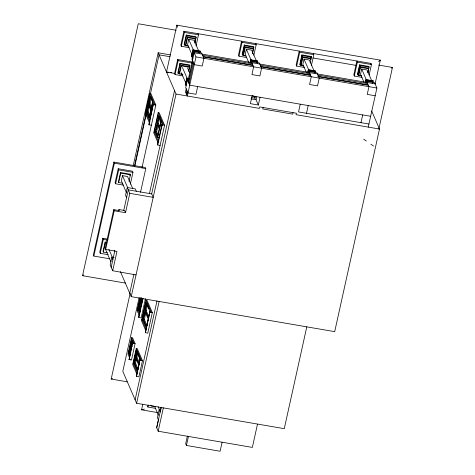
<?xml version="1.0" encoding="UTF-8"?>
<svg xmlns="http://www.w3.org/2000/svg" width="475" height="475" viewBox="0 0 475 475"><rect width="100%" height="100%" fill="white"/><g stroke="black" fill="none" stroke-linecap="round" stroke-linejoin="round"><path stroke-width="0.71" d="M125.643 283.118L82.543 275.708L138.261 23.75L176.16 30.263M140.517 192.345L145.772 168.589L145.297 167.497L113.899 162.1L93.361 254.974L93.836 256.067L109.897 258.827M93.836 256.067L114.374 163.192L113.899 162.1M107.807 239.139L102.808 238.284L99.738 252.178L100.231 253.317L108.086 254.665M130.352 184.158L132.958 172.342L132.472 171.208L118.186 168.75L115.11 182.649L115.603 183.783L123.458 185.131M100.231 253.317L103.301 239.418L102.808 238.284M115.603 183.783L118.679 169.884L118.186 168.75M106.495 242.297L105.112 242.06L103.033 251.465L103.307 252.088L107.445 252.801M128.986 181.325L130.423 174.818L130.156 174.194L120.49 172.532L118.412 181.931L118.679 182.554L122.823 183.267M103.307 252.088L105.385 242.683L105.112 242.06M118.679 182.554L120.757 173.155L120.49 172.532M113.739 209.647L114.214 210.746L125.525 212.687L124.581 210.502L118.922 209.528L119.397 210.621L113.739 209.647L105.177 248.354L105.652 249.446L116.969 251.394L112.688 270.744L136.034 274.912M105.652 249.446L114.214 210.746M132.78 188.617L127.543 176.51L122.473 175.637L121.327 180.821L126.57 192.927M118.602 210.959L118.922 209.528M114.059 257.503L111.88 257.129L110.164 264.908L112.688 270.744M136.319 191.253L135.292 188.884L127.276 187.506L125.554 195.308L126.576 197.677M129.835 175.637L130.156 174.194M133.208 165.668L158.169 52.784L170.584 54.922M111.186 267.277L114.813 250.871M123.714 210.615L128.303 189.875L151.685 193.895L153.182 197.362L129.8 193.343L127.276 187.506M142.001 167.622L155.836 105.052L150.854 93.539L149.863 93.367L145.403 113.549L149.364 122.698M149.952 121.849L145.89 112.462L149.702 95.22L153.769 104.607M134.413 166.268L146.092 113.442M150.415 93.907L159.054 54.833L169.991 56.715M134.793 166.167L146.235 114.439M147.505 108.674L148.622 103.627M148.942 102.19L149.577 99.305M149.898 97.862L150.219 96.419M150.367 118.198L149.203 117.996L146.882 112.634L150.379 96.823M149.287 116.743L147.22 111.957L148.8 104.803L150.872 109.588M151.097 108.579L149.025 103.793L150.605 96.639L152.677 101.424L149.079 117.705M125.525 212.687L129.8 193.343M149.762 115.716L148.212 112.13L149.631 105.693M151.828 108.152L150.017 103.966L151.282 98.242M149.203 117.996L152.701 102.19M149.863 93.367L154.672 104.482L153.306 104.245L148.841 124.426L149.013 124.83L151.371 125.234M149.013 124.83L153.306 104.245M182.828 75.887L175.073 74.557L174.586 73.429L166.499 72.04L176.86 25.163L380.332 60.147L375.072 83.944M149.465 193.562L164.576 125.246L159.172 112.759L158.181 112.587L153.716 132.768L157.985 142.631M158.312 141.17L154.351 132.008L158.163 114.76L162.408 124.581M159.351 137.72L157.605 137.417L155.337 132.175L158.834 116.369M157.682 136.135L155.675 131.504L157.261 124.349L159.262 128.98M159.487 127.971L157.48 123.34L159.066 116.185L159.921 118.168M158.098 134.983L156.667 131.676L157.932 125.952M159.903 126.819L158.472 123.512L159.897 117.07M157.468 137.097L161.067 120.816L160.497 119.492M157.605 137.417L161.263 120.893M158.181 112.587L163.305 124.42L161.933 124.189L157.474 144.37L157.753 145.018L160.111 145.427M162.052 125.507L162.373 124.07M157.753 145.018L162.218 124.842L161.933 124.189M174.586 73.429L177.656 59.529L191.752 61.952L192.238 63.086L178.143 60.657L177.656 59.529M369.152 74.979L371.462 64.552L370.969 63.424L183.914 31.261L180.833 45.161L181.325 46.289L189.074 47.625M181.325 46.289L184.401 32.395L183.914 31.261M175.073 74.557L178.143 60.657M188.818 70.656L189.941 65.597L189.667 64.974L179.96 63.306L177.882 72.705L178.149 73.328L179.538 73.566M194.91 43.112L196.187 37.329L195.92 36.706L186.212 35.037L184.128 44.436L184.401 45.06L187.174 45.535M178.149 73.328L180.227 63.923L179.96 63.306M184.401 45.06L186.479 35.655L186.212 35.037M129.722 293.2L133.914 274.253M151.685 193.895L174.527 90.594M127.205 381.805L111.186 379.05L130.174 293.176M188.557 71.315L189.442 67.302L189.157 66.637L181.023 65.235L179.247 73.263L179.538 73.928L182.922 74.51M194.952 42.376L195.694 39.033L195.403 38.368L187.275 36.973L185.499 44.994L185.79 45.659L188.498 46.128M179.538 73.928L181.313 65.9L181.023 65.235M185.79 45.659L187.566 37.638L187.275 36.973M371.688 110.996L379.495 129.04L334.697 331.651L131.225 296.667L176.029 94.062L158.169 52.784M198.746 51.062L194.061 40.227L188.729 39.312L187.583 44.496L192.274 55.332M194.964 40.375L195.403 38.368M186.794 78.12L185.428 85.049L186.794 78.12L188.902 78.482M199.88 52.678L200.07 51.062L193.046 49.851L191.538 56.685L192.494 57.083M191.645 56.935L193.046 49.851M139.098 297.73L122.811 371.385L136.616 403.287L284.27 428.67L306.785 326.848M199.595 53.016L199.15 51.989L193.824 51.074L191.971 59.369L194.263 64.665L202.219 66.031L203.929 58.277L201.638 52.986L193.687 51.615L195.979 56.911L187.334 96.003L185.535 91.847L186.212 88.772M139.988 297.979L137.168 310.733L139.43 315.958M187.928 81.023L194.174 52.755L375.102 83.861M139.442 313.767L137.685 309.706L140.333 297.73M196.033 45.932L198.491 34.818L198.004 33.683M131.611 337.654L133.92 343.003L132.555 342.766L129.117 359.617L131.474 360.02L135.102 343.615L132.596 337.826L131.611 337.654L127.983 354.059L129.426 357.402M129.823 356.102L128.499 353.032L131.474 339.566L133.065 343.241M186.734 89.977L186.052 93.052L187.215 93.248M192.987 61.708L188.45 82.228L189.608 82.424M139.882 303.109L140.511 300.271M139.994 312.918L138.676 309.878L141.324 297.902M130.387 347.807L131.023 344.957M131.338 343.532L131.652 342.101M140.077 311.665L139.015 309.201L140.695 301.595L141.764 304.059M141.983 303.05L140.921 300.586L141.544 297.76M130.281 355.045L129.485 353.204L132.311 340.444M186.693 94.525L187.37 91.455M189.086 83.701L193.622 63.187M130.364 353.768L129.823 352.533L130.987 347.267L131.528 348.502M131.747 347.492L131.213 346.257L132.377 340.991L133.184 342.843M141.384 303.151L140.006 309.373L139.015 309.201M142.381 298.638L141.912 300.758L140.921 300.586M129.117 359.617L132.555 342.766M142.69 298.65L138.629 317.027L138.819 317.472L141.176 317.876L145.409 298.745M132.638 344.452L133.077 342.475M138.819 317.472L143.052 298.342M199.767 52.428L200.07 51.062M146.062 300.23L151.139 311.962L149.773 311.731L145.421 332.72L147.778 333.123L152.321 312.574L147.048 300.396L146.062 300.23L141.514 320.773L145.748 330.553M146.057 329.05L142.031 319.752L145.926 302.142L150.237 312.105M140.095 358.821L136.373 375.945L136.562 376.39L138.92 376.794L142.488 360.673L137.269 348.62L136.278 348.454L132.715 364.574L136.901 374.247M137.495 373.403L133.232 363.547L136.147 350.36L140.41 360.216M146.543 328.059L143.023 319.918L146.763 303.014M143.361 319.247L145.041 311.642L148.313 319.194L146.632 326.806L143.361 319.247L144.352 319.42L147.078 325.713M148.847 316.772L148.538 318.185L145.267 310.632L146.828 303.561L149.007 308.602M134.793 359.836L136.343 352.824M140.279 358.839L137.518 371.331L134.223 363.719L136.984 351.227M137.602 370.078L134.562 363.043L135.696 357.918L138.736 364.954M138.961 363.945L135.915 356.909L137.049 351.785M144.352 319.42L145.878 312.503M148.984 317.098L146.258 310.804L147.505 305.146M138.041 368.968L135.553 363.215L136.545 358.732M139.395 362.835L136.907 357.081L137.756 353.24M197.683 86.545L195.967 94.299L188.011 92.928L185.719 87.638L187.572 79.343L188.902 79.574M149.162 315.358L150.1 311.119M145.421 332.72L149.773 311.731M136.562 376.39L139.935 359.824L141.307 360.062L136.278 348.454M135.114 399.819L156.993 300.883M136.616 403.287L159.131 301.465M157.593 412.591L141.55 409.83L142.803 404.172M155.806 408.393L147.951 407.045L148.408 404.961M160.568 410.044L159.113 409.794L157.391 417.59L158.412 419.959L156.685 427.767L158.181 431.223L252.356 447.414L257.515 424.068M156.685 427.767L161.227 407.241L160.134 412.157L159.113 409.794M238.984 56.204L242.054 42.305L241.567 41.177L238.492 55.07L238.984 56.204L246.733 57.534M158.181 431.223L163.347 407.883M252.409 53.746L253.846 47.239L253.579 46.621L244.245 45.012L242.161 54.417L242.434 55.035L244.583 55.409M242.434 55.035L244.512 45.636L244.245 45.012M252.463 52.957L253.347 48.949L253.062 48.278L244.934 46.882L243.158 54.91L243.443 55.575L246.157 56.038M243.443 55.575L245.219 47.547L244.934 46.882M256.405 60.978L251.714 50.142L246.388 49.222L245.243 54.405L248.757 62.534M250.099 62.498L250.705 59.767L257.729 60.972L257.385 63.276M250.206 62.748L250.705 59.767M251.085 62.035L251.37 60.741M251.032 62.938L251.477 60.99L256.803 61.904L257.248 62.932M253.846 55.153L256.15 44.727L255.663 43.599L256.15 44.727L242.054 42.305M257.272 63.027L257.575 61.655M252.088 95.903L250.373 103.651L258.341 105.022L260.057 97.274M251.685 97.648L255.016 98.218L255.443 96.277M258.341 105.022L256.049 99.732L256.672 96.912M187.382 436.092L185.695 443.733L186.438 445.461L220.103 451.25L222.098 442.213M186.438 445.461L188.438 436.43M263.085 107.504L262.758 108.971L292.743 114.125L293.069 112.658M296.637 66.114L299.713 52.22L299.22 51.086L296.151 64.986L296.637 66.114L304.392 67.45M311.232 56.531L301.898 54.928L299.82 64.327L300.087 64.95L302.937 65.437M300.087 64.95L302.165 55.545L301.898 54.928M302.587 56.798L302.878 57.463L311.006 58.858L310.715 58.193L302.587 56.798L300.812 64.82L301.103 65.485L303.81 65.954M301.103 65.485L302.878 57.463M300.248 104.179L298.538 111.934L368.933 124.034M310.418 59.529L310.715 58.193M310.84 57.968L311.161 56.519L311.428 57.142L310.151 62.926M307.753 72.414L308.358 69.677L315.382 70.888L315.038 73.186M307.865 72.663L308.358 69.677M308.685 72.853L308.993 71.44L316.95 72.812L319.242 78.102L317.532 85.856L309.575 84.491L311.285 76.736L308.993 71.44M311.345 65.758L313.803 54.643L313.316 53.509M306.5 113.305L308.216 105.551M354.297 76.03L357.366 62.13L356.879 61.002L353.804 74.896L354.297 76.03L362.045 77.36M367.876 72.853L369.158 67.064L368.891 66.447L359.551 64.838L357.473 74.243L357.746 74.86L361.332 75.478M357.746 74.86L359.824 65.461L359.551 64.838M367.923 72.117L368.659 68.774L368.374 68.109L360.24 66.708L358.471 74.735L358.756 75.4L361.463 75.863M358.756 75.4L360.531 67.373L360.24 66.708M365.412 82.323L366.017 79.592L373.041 80.798L372.691 83.101M365.518 82.573L366.017 79.592M366.338 82.763L366.652 81.356L374.609 82.721L376.901 88.018L368.256 127.11M370.696 64.671L370.969 63.424M360.976 122.669L362.692 114.92M372.584 82.852L373.041 80.798M378.848 128.992L392.457 67.456L378.628 65.075M314.058 70.888L309.367 60.052L304.042 59.137L302.848 64.315L306.369 72.438M308.833 72.194L309.13 70.9L314.462 71.814L314.901 72.841M371.717 80.803L367.027 69.968L361.701 69.053L360.507 74.225L364.022 82.353M366.492 82.11L366.789 80.815L372.115 81.73M378.735 61.685L380.332 60.147M82.543 275.708L83.713 274.799M391.162 68.186L392.457 67.456M111.186 379.05L112.528 378.427M366.338 141.028L363.66 139.157M141.55 409.83L144.418 409.082M166.499 72.04L168.696 72.253M170.163 72.402L171.635 72.544M184.401 32.395L198.491 34.818M299.713 52.22L313.803 54.643M357.366 62.13L371.462 64.552M186.479 35.655L196.187 37.329M244.512 45.636L253.846 47.239M302.165 55.545L311.428 57.142M359.824 65.461L369.158 67.064M313.078 57.992L355.918 65.36M187.566 37.638L195.694 39.033M245.219 47.547L253.347 48.949M360.531 67.373L368.659 68.774M193.153 50.101L200.177 51.312M250.812 60.016L257.836 61.222M308.465 69.932L315.489 71.137M366.124 79.842L373.148 81.047M195.047 51.057L196.377 51.282M366.682 80.566L368.012 80.792M202.653 55.326L252.356 63.87L252.083 65.111L203.11 56.691M260.312 65.241L310.009 73.785L309.736 75.02L260.769 66.601M317.965 75.151L367.668 83.695L367.395 84.936L317.692 76.392M203.294 56.804L252.991 65.348M260.947 66.714L310.65 75.258M318.606 76.629L368.303 85.173M195.979 56.911L376.901 88.018M375.185 95.766L367.228 94.4L368.944 86.652L366.652 81.356M180.227 63.923L189.941 65.597M181.313 65.9L189.442 67.302M180.922 73.803L182.311 74.041M186.907 78.369L189.014 78.731M252.13 95.825L254.125 96.17L255.016 98.218M370.648 116.286L189.727 85.179L187.435 79.883M185.321 84.799L186.723 85.043M250.978 98.859L256.049 99.732M176.029 94.062L259.403 108.395L259.73 106.928L296.412 113.234L296.091 114.701L379.495 129.04M149.025 103.793L150.017 103.966M153.478 104.648L155.836 105.052M147.22 111.957L148.212 112.13M145.89 112.462L146.882 112.634M157.48 123.34L158.472 123.512M162.218 124.842L164.576 125.246M155.675 131.504L156.667 131.676M154.351 132.008L155.337 132.175M114.374 163.192L145.772 168.589M118.679 169.884L132.958 172.342M120.757 173.155L130.423 174.818M103.301 239.418L106.875 240.029M105.385 242.683L106.762 242.921M145.267 310.632L146.258 310.804M137.685 309.706L138.676 309.878M149.963 312.17L152.321 312.574M142.031 319.752L143.023 319.918M132.745 343.211L135.102 343.615M131.213 346.257L132.204 346.423M129.823 352.533L130.815 352.705M128.499 353.032L129.485 353.204M135.915 356.909L136.907 357.081M140.131 360.27L142.488 360.673M128.927 359.171L130.292 359.409M134.562 363.043L135.553 363.215M133.232 363.547L134.223 363.719M155.171 406.529L151.026 405.816L150.759 405.193M373.522 146.057L370.892 144.204M361.701 69.053L366.385 79.889M366.789 80.815L367.234 81.837M304.042 59.137L308.732 69.973M309.13 70.9L309.575 71.927M246.388 49.222L251.079 60.064M251.477 60.99L251.922 62.011M188.729 39.312L193.42 50.148M193.824 51.074L194.263 52.102M187.595 68.014L189.662 72.776M182.483 67.581L187.287 78.69M181.331 72.764L185.862 83.22M122.473 175.637L127.716 187.744M114.249 250.319L114.819 251.637M120.383 271.611L131.225 296.667M108.923 249.399L112.64 257.996M111.88 257.129L112.907 259.498M105.771 249.957L110.924 261.856M137.328 352.426L139.816 358.18M158.181 406.76L159.588 410.008M154.5 406.149L158.43 415.239M147.458 405.911L147.951 407.045M176.86 25.163L177.62 27.235M253.632 66.827L251.916 74.575L259.873 75.941L261.588 68.192L259.297 62.896L251.34 61.53L253.632 66.827"/></g></svg>
